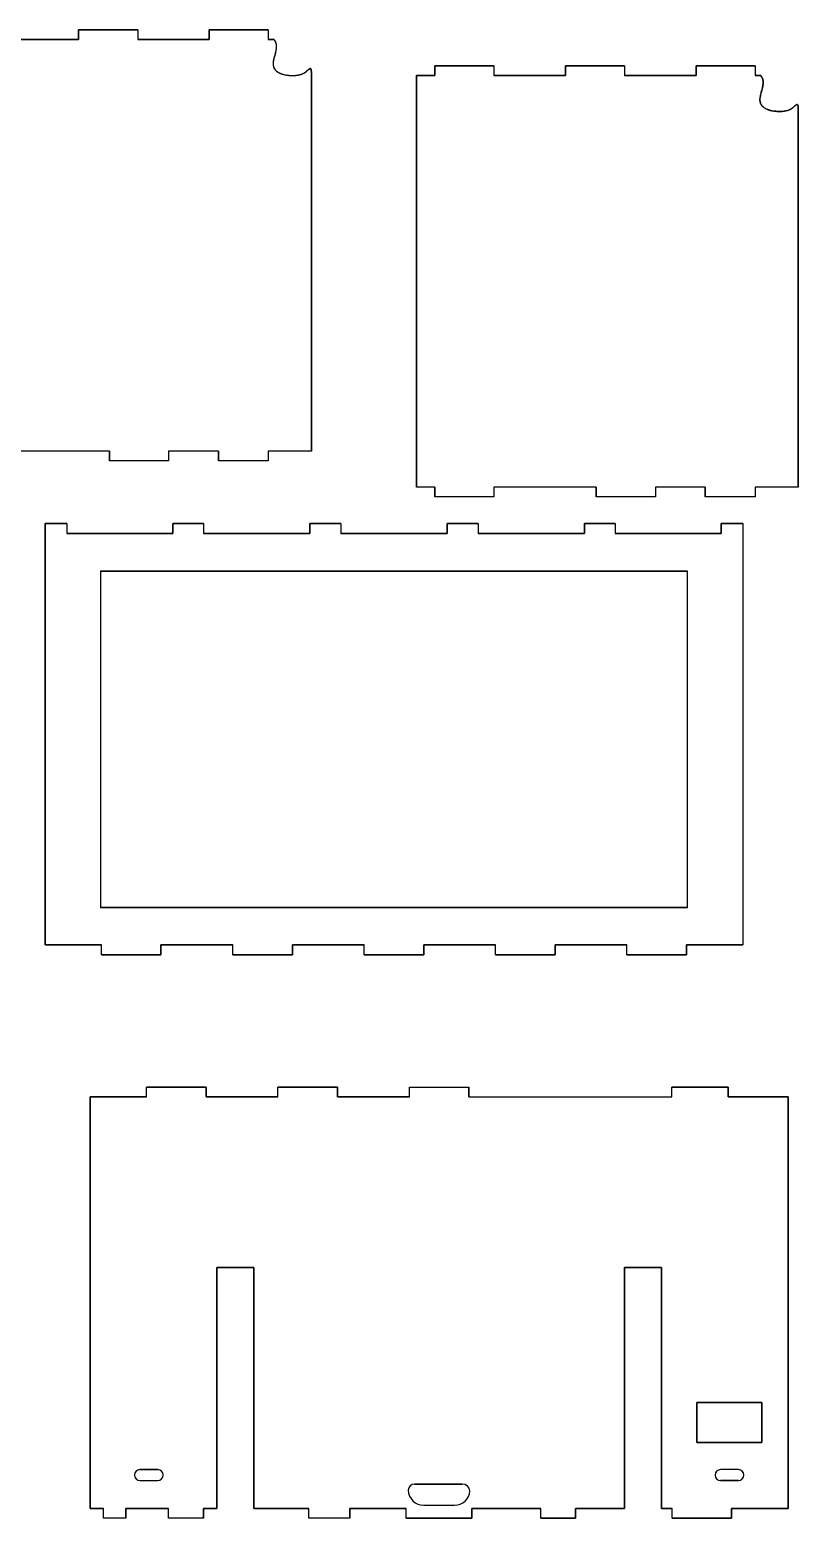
# Model space of a CAD drawing. Header units: millimetres. Extents: x 494 to 988, y 56 to 538.
# Drawn here: x 739.6 to 988.4, y 55.9 to 538.2 of the extents above; entities that cross this region are included whole.
import ezdxf

# ---------------------------------------------------------------- set-up
doc = ezdxf.new("R2010")
doc.units = ezdxf.units.MM
doc.layers.add('Main Panels Sketch', color=7, linetype='Continuous')

msp = doc.modelspace()

# ---------------------------------------------------------------- linework, layer by layer
at = {"layer": 'Main Panels Sketch'}
for p, q in [((755.4, 538.21, 170.65), (755.4, 535.01, 170.65)), ((755.4, 538.21, 170.65), (755.4, 535.01, 170.65)), ((774.54, 538.21, 170.65), (755.4, 538.21, 170.65)), ((755.4, 535.01, 170.65), (755.4, 538.21, 170.65)), ((755.4, 538.21, 170.65), (774.54, 538.21, 170.65)), ((774.54, 538.21, 170.65), (755.4, 538.21, 170.65)), ((774.54, 538.21, 170.65), (774.54, 535.01, 170.65)), ((774.54, 538.21, 170.65), (774.54, 535.01, 170.65)), ((774.54, 538.21, 170.65), (774.54, 535.01, 170.65)), ((797.69, 535.01, 170.65), (797.69, 538.21, 170.65)), ((797.69, 538.21, 170.65), (816.83, 538.21, 170.65)), ((816.83, 538.21, 170.65), (797.69, 538.21, 170.65)), ((816.83, 538.21, 170.65), (797.69, 538.21, 170.65)), ((797.69, 538.21, 170.65), (797.69, 535.01, 170.65)), ((797.69, 538.21, 170.65), (797.69, 535.01, 170.65)), ((816.83, 538.21, 170.65), (816.83, 535.01, 170.65)), ((816.83, 538.21, 170.65), (816.83, 535.01, 170.65)), ((816.83, 538.21, 170.65), (816.83, 535.01, 170.65)), ((755.4, 535.01, 170.65), (732.26, 535.01, 170.65)), ((732.26, 535.01, 170.65), (755.4, 535.01, 170.65)), ((755.4, 535.01, 170.65), (732.26, 535.01, 170.65)), ((797.69, 535.01, 170.65), (774.54, 535.01, 170.65)), ((774.54, 535.01, 170.65), (797.69, 535.01, 170.65)), ((797.69, 535.01, 170.65), (774.54, 535.01, 170.65)), ((818.7, 535.01, 170.65), (816.83, 535.01, 170.65)), ((818.7, 535.01, 170.65), (816.83, 535.01, 170.65)), ((816.83, 535.01, 170.65), (818.7, 535.01, 170.65)), ((870.77, 523.34, 170.65), (870.77, 526.54, 170.65)), ((889.91, 526.54, 170.65), (870.77, 526.54, 170.65)), ((870.77, 526.54, 170.65), (870.77, 523.34, 170.65)), ((870.77, 526.54, 170.65), (870.77, 523.34, 170.65)), ((870.77, 526.54, 170.65), (889.91, 526.54, 170.65)), ((889.91, 526.54, 170.65), (870.77, 526.54, 170.65)), ((889.91, 526.54, 170.65), (889.91, 523.34, 170.65)), ((889.91, 526.54, 170.65), (889.91, 523.34, 170.65)), ((889.91, 526.54, 170.65), (889.91, 523.34, 170.65)), ((913.05, 523.34, 170.65), (913.05, 526.54, 170.65)), ((913.05, 526.54, 170.65), (932.2, 526.54, 170.65)), ((913.05, 526.54, 170.65), (913.05, 523.34, 170.65)), ((913.05, 526.54, 170.65), (913.05, 523.34, 170.65)), ((932.2, 526.54, 170.65), (913.05, 526.54, 170.65)), ((932.2, 526.54, 170.65), (913.05, 526.54, 170.65)), ((932.2, 526.54, 170.65), (932.2, 523.34, 170.65)), ((932.2, 526.54, 170.65), (932.2, 523.34, 170.65)), ((932.2, 526.54, 170.65), (932.2, 523.34, 170.65)), ((974.48, 526.54, 170.65), (955.34, 526.54, 170.65)), ((955.34, 526.54, 170.65), (955.34, 523.34, 170.65)), ((955.34, 523.34, 170.65), (955.34, 526.54, 170.65)), ((955.34, 526.54, 170.65), (955.34, 523.34, 170.65)), ((974.48, 526.54, 170.65), (955.34, 526.54, 170.65)), ((955.34, 526.54, 170.65), (974.48, 526.54, 170.65)), ((974.48, 526.54, 170.65), (974.48, 523.34, 170.65)), ((974.48, 526.54, 170.65), (974.48, 523.34, 170.65)), ((974.48, 526.54, 170.65), (974.48, 523.34, 170.65)), ((830.77, 401.71, 170.65), (830.77, 523.95, 170.65)), ((830.77, 523.95, 170.65), (830.77, 401.71, 170.65)), ((830.77, 523.95, 170.65), (830.77, 401.71, 170.65)), ((864.83, 390.04, 170.65), (864.83, 523.34, 170.65)), ((864.83, 523.34, 170.65), (864.83, 390.04, 170.65)), ((864.83, 523.34, 170.65), (870.77, 523.34, 170.65)), ((870.77, 523.34, 170.65), (864.83, 523.34, 170.65)), ((870.77, 523.34, 170.65), (864.83, 523.34, 170.65)), ((864.83, 523.34, 170.65), (864.83, 390.04, 170.65)), ((913.05, 523.34, 170.65), (889.91, 523.34, 170.65)), ((913.05, 523.34, 170.65), (889.91, 523.34, 170.65)), ((889.91, 523.34, 170.65), (913.05, 523.34, 170.65)), ((955.34, 523.34, 170.65), (932.2, 523.34, 170.65)), ((955.34, 523.34, 170.65), (932.2, 523.34, 170.65)), ((932.2, 523.34, 170.65), (955.34, 523.34, 170.65)), ((974.48, 523.34, 170.65), (976.35, 523.34, 170.65)), ((976.35, 523.34, 170.65), (974.48, 523.34, 170.65)), ((976.35, 523.34, 170.65), (974.48, 523.34, 170.65)), ((988.43, 512.29, 170.65), (988.43, 390.04, 170.65)), ((988.43, 390.04, 170.65), (988.43, 512.29, 170.65)), ((988.43, 512.29, 170.65), (988.43, 390.04, 170.65)), ((765.4, 401.71, 170.65), (732.26, 401.71, 170.65)), ((765.4, 401.71, 170.65), (732.26, 401.71, 170.65)), ((765.4, 401.71, 170.65), (732.26, 401.71, 170.65)), ((765.4, 401.71, 170.65), (765.4, 398.51, 170.65)), ((765.4, 401.71, 170.65), (765.4, 398.51, 170.65)), ((765.4, 398.51, 170.65), (765.4, 401.71, 170.65)), ((800.69, 401.71, 170.65), (784.54, 401.71, 170.65)), ((784.54, 401.71, 170.65), (784.54, 398.51, 170.65)), ((800.69, 401.71, 170.65), (784.54, 401.71, 170.65)), ((784.54, 401.71, 170.65), (784.54, 398.51, 170.65)), ((784.54, 401.71, 170.65), (784.54, 398.51, 170.65)), ((800.69, 401.71, 170.65), (784.54, 401.71, 170.65)), ((800.69, 398.51, 170.65), (800.69, 401.71, 170.65)), ((800.69, 401.71, 170.65), (800.69, 398.51, 170.65)), ((800.69, 401.71, 170.65), (800.69, 398.51, 170.65)), ((816.83, 401.71, 170.65), (816.83, 398.51, 170.65)), ((816.83, 401.71, 170.65), (816.83, 398.51, 170.65)), ((830.77, 401.71, 170.65), (816.83, 401.71, 170.65)), ((830.77, 401.71, 170.65), (816.83, 401.71, 170.65)), ((830.77, 401.71, 170.65), (816.83, 401.71, 170.65)), ((816.83, 401.71, 170.65), (816.83, 398.51, 170.65)), ((784.54, 398.51, 170.65), (765.4, 398.51, 170.65)), ((784.54, 398.51, 170.65), (765.4, 398.51, 170.65)), ((784.54, 398.51, 170.65), (765.4, 398.51, 170.65)), ((816.83, 398.51, 170.65), (800.69, 398.51, 170.65)), ((816.83, 398.51, 170.65), (800.69, 398.51, 170.65)), ((816.83, 398.51, 170.65), (800.69, 398.51, 170.65)), ((870.77, 390.04, 170.65), (864.83, 390.04, 170.65)), ((870.77, 390.04, 170.65), (864.83, 390.04, 170.65)), ((870.77, 390.04, 170.65), (864.83, 390.04, 170.65)), ((870.77, 386.84, 170.65), (870.77, 390.04, 170.65)), ((870.77, 390.04, 170.65), (870.77, 386.84, 170.65)), ((870.77, 390.04, 170.65), (870.77, 386.84, 170.65)), ((889.91, 386.84, 170.65), (870.77, 386.84, 170.65)), ((889.91, 386.84, 170.65), (870.77, 386.84, 170.65)), ((889.91, 386.84, 170.65), (870.77, 386.84, 170.65)), ((889.91, 390.04, 170.65), (889.91, 386.84, 170.65)), ((923.05, 390.04, 170.65), (889.91, 390.04, 170.65)), ((889.91, 390.04, 170.65), (889.91, 386.84, 170.65)), ((923.05, 390.04, 170.65), (889.91, 390.04, 170.65)), ((923.05, 390.04, 170.65), (889.91, 390.04, 170.65)), ((889.91, 390.04, 170.65), (889.91, 386.84, 170.65)), ((923.05, 390.04, 170.65), (923.05, 386.84, 170.65)), ((923.05, 386.84, 170.65), (923.05, 390.04, 170.65)), ((923.05, 390.04, 170.65), (923.05, 386.84, 170.65)), ((942.2, 386.84, 170.65), (923.05, 386.84, 170.65)), ((942.2, 386.84, 170.65), (923.05, 386.84, 170.65)), ((942.2, 386.84, 170.65), (923.05, 386.84, 170.65)), ((958.34, 390.04, 170.65), (942.2, 390.04, 170.65)), ((942.2, 390.04, 170.65), (942.2, 386.84, 170.65)), ((958.34, 390.04, 170.65), (942.2, 390.04, 170.65)), ((942.2, 390.04, 170.65), (942.2, 386.84, 170.65)), ((942.2, 390.04, 170.65), (942.2, 386.84, 170.65)), ((958.34, 390.04, 170.65), (942.2, 390.04, 170.65)), ((958.34, 390.04, 170.65), (958.34, 386.84, 170.65)), ((958.34, 390.04, 170.65), (958.34, 386.84, 170.65)), ((958.34, 386.84, 170.65), (958.34, 390.04, 170.65)), ((974.48, 386.84, 170.65), (958.34, 386.84, 170.65)), ((974.48, 386.84, 170.65), (958.34, 386.84, 170.65)), ((974.48, 386.84, 170.65), (958.34, 386.84, 170.65)), ((974.48, 390.04, 170.65), (974.48, 386.84, 170.65)), ((974.48, 390.04, 170.65), (974.48, 386.84, 170.65)), ((988.43, 390.04, 170.65), (974.48, 390.04, 170.65)), ((988.43, 390.04, 170.65), (974.48, 390.04, 170.65)), ((988.43, 390.04, 170.65), (974.48, 390.04, 170.65)), ((974.48, 390.04, 170.65), (974.48, 386.84, 170.65)), ((744.53, 378.17, 170.65), (751.53, 378.17, 170.65)), ((744.53, 241.67, 170.65), (744.53, 378.17, 170.65)), ((744.53, 378.17, 170.65), (744.53, 241.67, 170.65)), ((751.53, 378.17, 170.65), (744.53, 378.17, 170.65)), ((744.53, 378.17, 170.65), (744.53, 241.67, 170.65)), ((751.53, 378.17, 170.65), (744.53, 378.17, 170.65)), ((751.53, 378.17, 170.65), (751.53, 374.97, 170.65)), ((751.53, 378.17, 170.65), (751.53, 374.97, 170.65)), ((751.53, 378.17, 170.65), (751.53, 374.97, 170.65)), ((785.86, 374.97, 170.65), (785.86, 378.17, 170.65)), ((785.86, 378.17, 170.65), (795.86, 378.17, 170.65)), ((785.86, 378.17, 170.65), (785.86, 374.97, 170.65)), ((785.86, 378.17, 170.65), (795.86, 378.17, 170.65)), ((785.86, 378.17, 170.65), (785.86, 374.97, 170.65)), ((795.86, 378.17, 170.65), (785.86, 378.17, 170.65)), ((795.86, 378.17, 170.65), (795.86, 374.97, 170.65)), ((795.86, 378.17, 170.65), (795.86, 374.97, 170.65)), ((795.86, 378.17, 170.65), (795.86, 374.97, 170.65)), ((830.31, 378.17, 170.65), (840.31, 378.17, 170.65)), ((830.31, 378.17, 170.65), (830.31, 374.97, 170.65)), ((830.31, 378.17, 170.65), (840.31, 378.17, 170.65)), ((830.31, 378.17, 170.65), (830.31, 374.97, 170.65)), ((840.31, 378.17, 170.65), (830.31, 378.17, 170.65)), ((830.31, 374.97, 170.65), (830.31, 378.17, 170.65)), ((840.31, 378.17, 170.65), (840.31, 374.97, 170.65)), ((840.31, 378.17, 170.65), (840.31, 374.97, 170.65)), ((840.31, 378.17, 170.65), (840.31, 374.97, 170.65)), ((874.75, 374.97, 170.65), (874.75, 378.17, 170.65)), ((874.75, 378.17, 170.65), (884.75, 378.17, 170.65)), ((874.75, 378.17, 170.65), (874.75, 374.97, 170.65)), ((874.75, 378.17, 170.65), (874.75, 374.97, 170.65)), ((884.75, 378.17, 170.65), (874.75, 378.17, 170.65)), ((874.75, 378.17, 170.65), (884.75, 378.17, 170.65)), ((884.75, 378.17, 170.65), (884.75, 374.97, 170.65)), ((884.75, 378.17, 170.65), (884.75, 374.97, 170.65)), ((884.75, 378.17, 170.65), (884.75, 374.97, 170.65)), ((919.19, 374.97, 170.65), (919.19, 378.17, 170.65)), ((919.19, 378.17, 170.65), (929.19, 378.17, 170.65)), ((919.19, 378.17, 170.65), (919.19, 374.97, 170.65)), ((919.19, 378.17, 170.65), (919.19, 374.97, 170.65)), ((919.19, 378.17, 170.65), (929.19, 378.17, 170.65)), ((929.19, 378.17, 170.65), (919.19, 378.17, 170.65)), ((929.19, 378.17, 170.65), (929.19, 374.97, 170.65)), ((929.19, 378.17, 170.65), (929.19, 374.97, 170.65)), ((929.19, 378.17, 170.65), (929.19, 374.97, 170.65)), ((963.53, 374.97, 170.65), (963.53, 378.17, 170.65)), ((963.53, 378.17, 170.65), (970.53, 378.17, 170.65)), ((970.53, 378.17, 170.65), (963.53, 378.17, 170.65)), ((963.53, 378.17, 170.65), (963.53, 374.97, 170.65)), ((963.53, 378.17, 170.65), (970.53, 378.17, 170.65)), ((963.53, 378.17, 170.65), (963.53, 374.97, 170.65)), ((970.53, 378.17, 170.65), (970.53, 241.67, 170.65)), ((970.53, 378.17, 170.65), (970.53, 241.67, 170.65)), ((970.53, 378.17, 170.65), (970.53, 241.67, 170.65)), ((751.53, 374.97, 170.65), (785.86, 374.97, 170.65)), ((785.86, 374.97, 170.65), (751.53, 374.97, 170.65)), ((751.53, 374.97, 170.65), (785.86, 374.97, 170.65)), ((795.86, 374.97, 170.65), (830.31, 374.97, 170.65)), ((830.31, 374.97, 170.65), (795.86, 374.97, 170.65)), ((795.86, 374.97, 170.65), (830.31, 374.97, 170.65)), ((874.75, 374.97, 170.65), (840.31, 374.97, 170.65)), ((840.31, 374.97, 170.65), (874.75, 374.97, 170.65)), ((840.31, 374.97, 170.65), (874.75, 374.97, 170.65)), ((884.75, 374.97, 170.65), (919.19, 374.97, 170.65)), ((919.19, 374.97, 170.65), (884.75, 374.97, 170.65)), ((884.75, 374.97, 170.65), (919.19, 374.97, 170.65)), ((929.19, 374.97, 170.65), (963.53, 374.97, 170.65)), ((963.53, 374.97, 170.65), (929.19, 374.97, 170.65)), ((929.19, 374.97, 170.65), (963.53, 374.97, 170.65)), ((762.53, 362.8, 170.65), (762.53, 253.84, 170.65)), ((952.53, 362.8, 170.65), (762.53, 362.8, 170.65)), ((762.53, 362.8, 170.65), (762.53, 253.84, 170.65)), ((762.53, 362.8, 170.65), (762.53, 253.84, 170.65)), ((762.53, 362.8, 170.65), (952.53, 362.8, 170.65)), ((952.53, 362.8, 170.65), (762.53, 362.8, 170.65)), ((952.53, 253.84, 170.65), (952.53, 362.8, 170.65)), ((952.53, 253.84, 170.65), (952.53, 362.8, 170.65)), ((952.53, 253.84, 170.65), (952.53, 362.8, 170.65)), ((762.53, 253.84, 170.65), (952.53, 253.84, 170.65)), ((952.53, 253.84, 170.65), (762.53, 253.84, 170.65)), ((762.53, 253.84, 170.65), (952.53, 253.84, 170.65)), ((762.8, 241.67, 170.65), (744.53, 241.67, 170.65)), ((744.53, 241.67, 170.65), (762.8, 241.67, 170.65)), ((762.8, 241.67, 170.65), (744.53, 241.67, 170.65)), ((762.8, 238.47, 170.65), (762.8, 241.67, 170.65)), ((762.8, 238.47, 170.65), (762.8, 241.67, 170.65)), ((762.8, 238.47, 170.65), (762.8, 241.67, 170.65)), ((805.35, 241.67, 170.65), (782.07, 241.67, 170.65)), ((782.07, 238.47, 170.65), (782.07, 241.67, 170.65)), ((782.07, 238.47, 170.65), (782.07, 241.67, 170.65)), ((782.07, 241.67, 170.65), (805.35, 241.67, 170.65)), ((805.35, 241.67, 170.65), (782.07, 241.67, 170.65)), ((782.07, 241.67, 170.65), (782.07, 238.47, 170.65)), ((805.35, 238.47, 170.65), (805.35, 241.67, 170.65)), ((805.35, 238.47, 170.65), (805.35, 241.67, 170.65)), ((805.35, 238.47, 170.65), (805.35, 241.67, 170.65)), ((847.89, 241.67, 170.65), (824.62, 241.67, 170.65)), ((824.62, 241.67, 170.65), (824.62, 238.47, 170.65)), ((847.89, 241.67, 170.65), (824.62, 241.67, 170.65)), ((824.62, 238.47, 170.65), (824.62, 241.67, 170.65)), ((824.62, 238.47, 170.65), (824.62, 241.67, 170.65)), ((824.62, 241.67, 170.65), (847.89, 241.67, 170.65)), ((847.89, 238.47, 170.65), (847.89, 241.67, 170.65)), ((847.89, 238.47, 170.65), (847.89, 241.67, 170.65)), ((847.89, 238.47, 170.65), (847.89, 241.67, 170.65)), ((890.44, 241.67, 170.65), (867.16, 241.67, 170.65)), ((867.16, 241.67, 170.65), (867.16, 238.47, 170.65)), ((867.16, 238.47, 170.65), (867.16, 241.67, 170.65)), ((867.16, 241.67, 170.65), (890.44, 241.67, 170.65)), ((890.44, 241.67, 170.65), (867.16, 241.67, 170.65)), ((867.16, 238.47, 170.65), (867.16, 241.67, 170.65)), ((890.44, 238.47, 170.65), (890.44, 241.67, 170.65)), ((890.44, 238.47, 170.65), (890.44, 241.67, 170.65)), ((890.44, 238.47, 170.65), (890.44, 241.67, 170.65)), ((932.98, 241.67, 170.65), (909.71, 241.67, 170.65)), ((909.71, 241.67, 170.65), (909.71, 238.47, 170.65)), ((932.98, 241.67, 170.65), (909.71, 241.67, 170.65)), ((909.71, 238.47, 170.65), (909.71, 241.67, 170.65)), ((909.71, 238.47, 170.65), (909.71, 241.67, 170.65)), ((909.71, 241.67, 170.65), (932.98, 241.67, 170.65)), ((932.98, 238.47, 170.65), (932.98, 241.67, 170.65)), ((932.98, 238.47, 170.65), (932.98, 241.67, 170.65)), ((932.98, 238.47, 170.65), (932.98, 241.67, 170.65)), ((952.25, 241.67, 170.65), (970.53, 241.67, 170.65)), ((952.25, 241.67, 170.65), (952.25, 238.47, 170.65)), ((952.25, 238.47, 170.65), (952.25, 241.67, 170.65)), ((952.25, 238.47, 170.65), (952.25, 241.67, 170.65)), ((970.53, 241.67, 170.65), (952.25, 241.67, 170.65)), ((970.53, 241.67, 170.65), (952.25, 241.67, 170.65)), ((762.8, 238.47, 170.65), (782.07, 238.47, 170.65)), ((782.07, 238.47, 170.65), (762.8, 238.47, 170.65)), ((762.8, 238.47, 170.65), (782.07, 238.47, 170.65)), ((805.35, 238.47, 170.65), (824.62, 238.47, 170.65)), ((805.35, 238.47, 170.65), (824.62, 238.47, 170.65)), ((824.62, 238.47, 170.65), (805.35, 238.47, 170.65)), ((867.16, 238.47, 170.65), (847.89, 238.47, 170.65)), ((847.89, 238.47, 170.65), (867.16, 238.47, 170.65)), ((847.89, 238.47, 170.65), (867.16, 238.47, 170.65)), ((909.71, 238.47, 170.65), (890.44, 238.47, 170.65)), ((890.44, 238.47, 170.65), (909.71, 238.47, 170.65)), ((890.44, 238.47, 170.65), (909.71, 238.47, 170.65)), ((952.25, 238.47, 170.65), (932.98, 238.47, 170.65)), ((932.98, 238.47, 170.65), (952.25, 238.47, 170.65)), ((932.98, 238.47, 170.65), (952.25, 238.47, 170.65)), ((796.69, 195.59, 170.65), (777.42, 195.59, 170.65)), ((796.69, 195.59, 170.65), (777.42, 195.59, 170.65)), ((777.42, 192.39, 170.65), (777.42, 195.59, 170.65)), ((777.42, 192.39, 170.65), (777.42, 195.59, 170.65)), ((777.42, 192.39, 170.65), (777.42, 195.59, 170.65)), ((777.42, 195.59, 170.65), (796.69, 195.59, 170.65)), ((796.69, 195.59, 170.65), (796.69, 192.39, 170.65)), ((796.69, 192.39, 170.65), (796.69, 195.59, 170.65)), ((796.69, 192.39, 170.65), (796.69, 195.59, 170.65)), ((819.96, 192.39, 170.65), (819.96, 195.59, 170.65)), ((819.96, 192.39, 170.65), (819.96, 195.59, 170.65)), ((819.96, 192.39, 170.65), (819.96, 195.59, 170.65)), ((819.96, 195.59, 170.65), (839.24, 195.59, 170.65)), ((839.24, 195.59, 170.65), (819.96, 195.59, 170.65)), ((839.24, 195.59, 170.65), (819.96, 195.59, 170.65)), ((839.24, 192.39, 170.65), (839.24, 195.59, 170.65)), ((839.24, 192.39, 170.65), (839.24, 195.59, 170.65)), ((839.24, 195.59, 170.65), (839.24, 192.39, 170.65)), ((862.51, 192.39, 170.65), (862.51, 195.59, 170.65)), ((862.51, 195.59, 170.65), (881.78, 195.59, 170.65)), ((862.51, 192.39, 170.65), (862.51, 195.59, 170.65)), ((862.51, 192.39, 170.65), (862.51, 195.59, 170.65)), ((862.51, 195.59, 170.65), (881.78, 195.59, 170.65)), ((862.51, 195.59, 170.65), (881.78, 195.59, 170.65)), ((881.78, 195.59, 170.65), (881.78, 192.39, 170.65)), ((881.78, 192.39, 170.65), (881.78, 195.59, 170.65)), ((881.78, 192.39, 170.65), (881.78, 195.59, 170.65)), ((947.55, 192.39, 170.65), (947.55, 195.59, 170.65)), ((947.55, 195.59, 170.65), (965.75, 195.59, 170.65)), ((965.75, 195.59, 170.65), (947.55, 195.59, 170.65)), ((947.55, 192.39, 170.65), (947.55, 195.59, 170.65)), ((947.55, 192.39, 170.65), (947.55, 195.59, 170.65)), ((965.75, 195.59, 170.65), (947.55, 195.59, 170.65)), ((965.75, 195.59, 170.65), (965.75, 192.39, 170.65)), ((965.75, 192.39, 170.65), (965.75, 195.59, 170.65)), ((965.75, 192.39, 170.65), (965.75, 195.59, 170.65)), ((759.15, 59.09, 170.65), (759.15, 192.39, 170.65)), ((759.15, 59.09, 170.65), (759.15, 192.39, 170.65)), ((759.15, 192.39, 170.65), (777.42, 192.39, 170.65)), ((759.15, 192.39, 170.65), (759.15, 59.09, 170.65)), ((777.42, 192.39, 170.65), (759.15, 192.39, 170.65)), ((759.15, 192.39, 170.65), (777.42, 192.39, 170.65)), ((796.69, 192.39, 170.65), (819.96, 192.39, 170.65)), ((819.96, 192.39, 170.65), (796.69, 192.39, 170.65)), ((796.69, 192.39, 170.65), (819.96, 192.39, 170.65)), ((839.24, 192.39, 170.65), (862.51, 192.39, 170.65)), ((862.51, 192.39, 170.65), (839.24, 192.39, 170.65)), ((839.24, 192.39, 170.65), (862.51, 192.39, 170.65)), ((881.78, 192.39, 170.65), (947.55, 192.39, 170.65)), ((881.78, 192.39, 170.65), (947.55, 192.39, 170.65)), ((881.78, 192.39, 170.65), (947.55, 192.39, 170.65)), ((965.75, 192.39, 170.65), (985.15, 192.39, 170.65)), ((985.15, 192.39, 170.65), (965.75, 192.39, 170.65)), ((965.75, 192.39, 170.65), (985.15, 192.39, 170.65)), ((985.15, 192.39, 170.65), (985.15, 59.09, 170.65)), ((985.15, 59.09, 170.65), (985.15, 192.39, 170.65)), ((985.15, 192.39, 170.65), (985.15, 59.09, 170.65)), ((800.15, 137.16, 170.65), (812.15, 137.16, 170.65)), ((800.15, 59.09, 170.65), (800.15, 137.16, 170.65)), ((800.15, 137.16, 170.65), (800.15, 59.09, 170.65)), ((812.15, 137.16, 170.65), (800.15, 137.16, 170.65)), ((812.15, 137.16, 170.65), (800.15, 137.16, 170.65)), ((800.15, 137.16, 170.65), (800.15, 59.09, 170.65)), ((812.15, 59.09, 170.65), (812.15, 137.16, 170.65)), ((812.15, 59.09, 170.65), (812.15, 137.16, 170.65)), ((812.15, 137.16, 170.65), (812.15, 59.09, 170.65)), ((932.15, 137.16, 170.65), (944.15, 137.16, 170.65)), ((944.15, 137.16, 170.65), (932.15, 137.16, 170.65)), ((932.15, 137.16, 170.65), (932.15, 59.09, 170.65)), ((932.15, 137.16, 170.65), (932.15, 59.09, 170.65)), ((932.15, 59.09, 170.65), (932.15, 137.16, 170.65)), ((944.15, 137.16, 170.65), (932.15, 137.16, 170.65)), ((944.15, 59.09, 170.65), (944.15, 137.16, 170.65)), ((944.15, 59.09, 170.65), (944.15, 137.16, 170.65)), ((944.15, 137.16, 170.65), (944.15, 59.09, 170.65)), ((976.65, 93.39, 170.65), (955.65, 93.39, 170.65)), ((955.65, 80.39, 170.65), (955.65, 93.39, 170.65)), ((976.65, 93.39, 170.65), (955.65, 93.39, 170.65)), ((955.65, 93.39, 170.65), (976.65, 93.39, 170.65)), ((955.65, 93.39, 170.65), (955.65, 80.39, 170.65)), ((955.65, 93.39, 170.65), (955.65, 80.39, 170.65)), ((976.65, 93.39, 170.65), (976.65, 80.39, 170.65)), ((976.65, 80.39, 170.65), (976.65, 93.39, 170.65)), ((976.65, 80.39, 170.65), (976.65, 93.39, 170.65)), ((955.65, 80.39, 170.65), (976.65, 80.39, 170.65)), ((955.65, 80.39, 170.65), (976.65, 80.39, 170.65)), ((976.65, 80.39, 170.65), (955.65, 80.39, 170.65)), ((775.25, 71.64, 170.65), (781.05, 71.64, 170.65)), ((781.05, 71.64, 170.65), (775.25, 71.64, 170.65)), ((775.25, 71.64, 170.65), (781.05, 71.64, 170.65)), ((775.25, 68.14, 170.65), (781.05, 68.14, 170.65)), ((775.25, 68.14, 170.65), (781.05, 68.14, 170.65)), ((775.25, 68.14, 170.65), (781.05, 68.14, 170.65)), ((969.05, 71.64, 170.65), (963.25, 71.64, 170.65)), ((969.05, 71.64, 170.65), (963.25, 71.64, 170.65)), ((969.05, 71.64, 170.65), (963.25, 71.64, 170.65)), ((969.05, 68.14, 170.65), (963.25, 68.14, 170.65)), ((969.05, 68.14, 170.65), (963.25, 68.14, 170.65)), ((963.25, 68.14, 170.65), (969.05, 68.14, 170.65)), ((879.65, 66.94, 170.65), (864.15, 66.94, 170.65)), ((864.15, 66.94, 170.65), (879.65, 66.94, 170.65)), ((879.65, 66.94, 170.65), (864.15, 66.94, 170.65)), ((763.42, 59.09, 170.65), (759.15, 59.09, 170.65)), ((759.15, 59.09, 170.65), (763.42, 59.09, 170.65)), ((763.42, 59.09, 170.65), (759.15, 59.09, 170.65)), ((763.42, 55.89, 170.65), (763.42, 59.09, 170.65)), ((763.42, 55.89, 170.65), (763.42, 59.09, 170.65)), ((763.42, 55.89, 170.65), (763.42, 59.09, 170.65)), ((770.69, 55.89, 170.65), (770.69, 59.09, 170.65)), ((784.52, 59.09, 170.65), (770.69, 59.09, 170.65)), ((770.69, 59.09, 170.65), (770.69, 55.89, 170.65)), ((770.69, 59.09, 170.65), (784.52, 59.09, 170.65)), ((784.52, 59.09, 170.65), (770.69, 59.09, 170.65)), ((770.69, 55.89, 170.65), (770.69, 59.09, 170.65)), ((784.52, 55.89, 170.65), (784.52, 59.09, 170.65)), ((784.52, 55.89, 170.65), (784.52, 59.09, 170.65)), ((784.52, 55.89, 170.65), (784.52, 59.09, 170.65)), ((795.79, 55.89, 170.65), (795.79, 59.09, 170.65)), ((800.15, 59.09, 170.65), (795.79, 59.09, 170.65)), ((795.79, 59.09, 170.65), (800.15, 59.09, 170.65)), ((795.79, 55.89, 170.65), (795.79, 59.09, 170.65)), ((795.79, 59.09, 170.65), (795.79, 55.89, 170.65)), ((800.15, 59.09, 170.65), (795.79, 59.09, 170.65)), ((829.96, 59.09, 170.65), (812.15, 59.09, 170.65)), ((829.96, 59.09, 170.65), (812.15, 59.09, 170.65)), ((812.15, 59.09, 170.65), (829.96, 59.09, 170.65)), ((829.96, 55.89, 170.65), (829.96, 59.09, 170.65)), ((829.96, 55.89, 170.65), (829.96, 59.09, 170.65)), ((829.96, 55.89, 170.65), (829.96, 59.09, 170.65)), ((861.51, 59.09, 170.65), (843.24, 59.09, 170.65)), ((843.24, 55.89, 170.65), (843.24, 59.09, 170.65)), ((843.24, 59.09, 170.65), (861.51, 59.09, 170.65)), ((861.51, 59.09, 170.65), (843.24, 59.09, 170.65)), ((843.24, 59.09, 170.65), (843.24, 55.89, 170.65)), ((843.24, 55.89, 170.65), (843.24, 59.09, 170.65)), ((861.51, 55.89, 170.65), (861.51, 59.09, 170.65)), ((861.51, 55.89, 170.65), (861.51, 59.09, 170.65)), ((861.51, 55.89, 170.65), (861.51, 59.09, 170.65)), ((867.15, 60.09, 170.65), (877.15, 60.09, 170.65)), ((867.15, 60.09, 170.65), (877.15, 60.09, 170.65)), ((867.15, 60.09, 170.65), (877.15, 60.09, 170.65)), ((905.05, 59.09, 170.65), (882.78, 59.09, 170.65)), ((905.05, 59.09, 170.65), (882.78, 59.09, 170.65)), ((882.78, 59.09, 170.65), (882.78, 55.89, 170.65)), ((882.78, 59.09, 170.65), (905.05, 59.09, 170.65)), ((882.78, 55.89, 170.65), (882.78, 59.09, 170.65)), ((882.78, 55.89, 170.65), (882.78, 59.09, 170.65)), ((905.05, 55.89, 170.65), (905.05, 59.09, 170.65)), ((905.05, 55.89, 170.65), (905.05, 59.09, 170.65)), ((905.05, 55.89, 170.65), (905.05, 59.09, 170.65)), ((916.33, 55.89, 170.65), (916.33, 59.09, 170.65)), ((932.15, 59.09, 170.65), (916.33, 59.09, 170.65)), ((916.33, 59.09, 170.65), (916.33, 55.89, 170.65)), ((916.33, 55.89, 170.65), (916.33, 59.09, 170.65)), ((916.33, 59.09, 170.65), (932.15, 59.09, 170.65)), ((932.15, 59.09, 170.65), (916.33, 59.09, 170.65)), ((947.6, 59.09, 170.65), (944.15, 59.09, 170.65)), ((947.6, 59.09, 170.65), (944.15, 59.09, 170.65)), ((944.15, 59.09, 170.65), (947.6, 59.09, 170.65)), ((947.6, 55.89, 170.65), (947.6, 59.09, 170.65)), ((947.6, 55.89, 170.65), (947.6, 59.09, 170.65)), ((947.6, 55.89, 170.65), (947.6, 59.09, 170.65)), ((966.87, 59.09, 170.65), (966.87, 55.89, 170.65)), ((966.87, 59.09, 170.65), (985.15, 59.09, 170.65)), ((966.87, 55.89, 170.65), (966.87, 59.09, 170.65)), ((985.15, 59.09, 170.65), (966.87, 59.09, 170.65)), ((985.15, 59.09, 170.65), (966.87, 59.09, 170.65)), ((966.87, 55.89, 170.65), (966.87, 59.09, 170.65)), ((770.69, 55.89, 170.65), (763.42, 55.89, 170.65)), ((770.69, 55.89, 170.65), (763.42, 55.89, 170.65)), ((770.69, 55.89, 170.65), (763.42, 55.89, 170.65)), ((795.79, 55.89, 170.65), (784.52, 55.89, 170.65)), ((795.79, 55.89, 170.65), (784.52, 55.89, 170.65)), ((795.79, 55.89, 170.65), (784.52, 55.89, 170.65)), ((843.24, 55.89, 170.65), (829.96, 55.89, 170.65)), ((843.24, 55.89, 170.65), (829.96, 55.89, 170.65)), ((843.24, 55.89, 170.65), (829.96, 55.89, 170.65)), ((861.51, 55.89, 170.65), (882.78, 55.89, 170.65)), ((882.78, 55.89, 170.65), (861.51, 55.89, 170.65)), ((861.51, 55.89, 170.65), (882.78, 55.89, 170.65)), ((905.05, 55.89, 170.65), (916.33, 55.89, 170.65)), ((916.33, 55.89, 170.65), (905.05, 55.89, 170.65)), ((905.05, 55.89, 170.65), (916.33, 55.89, 170.65)), ((966.87, 55.89, 170.65), (947.6, 55.89, 170.65)), ((947.6, 55.89, 170.65), (966.87, 55.89, 170.65)), ((947.6, 55.89, 170.65), (966.87, 55.89, 170.65))]:
    msp.add_line(p, q, dxfattribs=at)
for centre, radius, start, end in [((775.25, 69.89, 170.65), 1.75, 90, 270), ((775.25, 69.89, 170.65), 1.75, 90, 270), ((775.25, 69.89, 170.65), 1.75, 90, 270), ((781.05, 69.89, 170.65), 1.75, 270, 90), ((781.05, 69.89, 170.65), 1.75, 270, 90), ((781.05, 69.89, 170.65), 1.75, 270, 90), ((963.25, 69.89, 170.65), 1.75, 90, 270), ((963.25, 69.89, 170.65), 1.75, 90, 270), ((963.25, 69.89, 170.65), 1.75, 90, 270), ((969.05, 69.89, 170.65), 1.75, 270, 90), ((969.05, 69.89, 170.65), 1.75, 270, 90), ((969.05, 69.89, 170.65), 1.75, 270, 90), ((864.15, 64.94, 170.65), 2, 90, 178.325), ((864.15, 64.94, 170.65), 2, 90, 178.325), ((864.15, 64.94, 170.65), 2, 90, 178.325), ((867.15, 65.09, 170.65), 5, 181.0593, 270), ((867.15, 65.09, 170.65), 5, 181.0593, 270), ((867.15, 65.09, 170.65), 5, 181.0593, 270), ((877.15, 65.09, 170.65), 5, 270, 355.6252), ((877.15, 65.09, 170.65), 5, 270, 355.6252), ((877.15, 65.09, 170.65), 5, 270, 355.6252), ((879.65, 64.44, 170.65), 2.5, 6.1884, 90), ((879.65, 64.44, 170.65), 2.5, 6.1884, 90), ((879.65, 64.44, 170.65), 2.5, 6.1884, 90)]:
    msp.add_arc(centre, radius, start, end, dxfattribs=at)
for points, degree, knots in [([(818.7, 535.01, 170.65), (818.96, 534.66, 170.65), (819.36, 533.86, 170.65), (819.46, 532.53, 170.65), (819.25, 531.23, 170.65), (818.91, 529.96, 170.65), (818.56, 528.7, 170.65), (818.32, 527.41, 170.65), (818.45, 526.07, 170.65), (819.19, 524.94, 170.65), (820.31, 524.22, 170.65), (821.96, 523.61, 170.65), (824.14, 523.31, 170.65), (826.77, 523.45, 170.65), (828.45, 524.1, 170.65), (829.1, 524.69, 170.65)], 3, [0, 0, 0, 0, 0.00130272, 0.00260544, 0.00390816, 0.00521088, 0.00651359, 0.00781631, 0.00911903, 0.01042175, 0.01172447, 0.01302719, 0.01563263, 0.01823806, 0.0208435, 0.0208435, 0.0208435, 0.0208435]), ([(818.7, 535.01, 170.65), (820.3, 532.91, 170.65), (817.34, 527.3, 170.65), (817.73, 523.78, 170.65), (825.18, 522.81, 170.65), (828.32, 523.98, 170.65), (829.1, 524.69, 170.65)], 4, [0.0701558, 0.0701558, 0.0701558, 0.0701558, 0.0701558, 0.3333333, 0.6666667, 0.8266402, 0.8266402, 0.8266402, 0.8266402, 0.8266402]), ([(818.7, 535.01, 170.65), (818.71, 534.98, 170.65), (818.75, 534.94, 170.65), (818.81, 534.85, 170.65), (818.89, 534.74, 170.65), (818.97, 534.59, 170.65), (819.07, 534.4, 170.65), (819.18, 534.15, 170.65), (819.28, 533.84, 170.65), (819.34, 533.57, 170.65), (819.38, 533.36, 170.65), (819.4, 533.14, 170.65), (819.42, 532.87, 170.65), (819.41, 532.43, 170.65), (819.36, 531.88, 170.65), (819.26, 531.34, 170.65), (819.16, 530.92, 170.65), (819.06, 530.49, 170.65), (818.94, 530.07, 170.65), (818.82, 529.65, 170.65), (818.74, 529.33, 170.65), (818.67, 529.07, 170.65), (818.62, 528.86, 170.65), (818.58, 528.7, 170.65), (818.53, 528.48, 170.65), (818.49, 528.27, 170.65), (818.44, 528, 170.65), (818.41, 527.78, 170.65), (818.39, 527.56, 170.65), (818.37, 527.24, 170.65), (818.38, 526.85, 170.65), (818.46, 526.42, 170.65), (818.53, 526.16, 170.65), (818.61, 525.95, 170.65), (818.68, 525.8, 170.65), (818.76, 525.66, 170.65), (818.84, 525.52, 170.65), (818.93, 525.38, 170.65), (819.07, 525.21, 170.65), (819.25, 525.01, 170.65), (819.46, 524.82, 170.65), (819.63, 524.69, 170.65), (819.81, 524.56, 170.65), (820.04, 524.42, 170.65), (820.33, 524.26, 170.65), (820.62, 524.12, 170.65), (820.93, 524, 170.65), (821.29, 523.87, 170.65), (821.6, 523.78, 170.65), (822.03, 523.67, 170.65), (822.4, 523.59, 170.65), (822.83, 523.52, 170.65), (823.16, 523.47, 170.65), (823.59, 523.43, 170.65), (824.03, 523.4, 170.65), (824.47, 523.38, 170.65), (824.8, 523.38, 170.65), (825.12, 523.39, 170.65), (825.78, 523.43, 170.65), (826.54, 523.53, 170.65), (827.39, 523.74, 170.65), (828.01, 523.97, 170.65), (828.59, 524.28, 170.65), (828.94, 524.55, 170.65), (829.1, 524.69, 170.65)], 3, [0, 0, 0, 0, 0.003906, 0.007812, 0.015625, 0.023438, 0.03125, 0.046875, 0.0625, 0.078125, 0.085938, 0.09375, 0.109375, 0.125, 0.15625, 0.1875, 0.203125, 0.21875, 0.25, 0.265625, 0.28125, 0.296875, 0.304688, 0.3125, 0.320312, 0.335938, 0.34375, 0.359375, 0.367188, 0.375, 0.40625, 0.421875, 0.4375, 0.445312, 0.453125, 0.460938, 0.46875, 0.476562, 0.484375, 0.5, 0.515625, 0.523438, 0.53125, 0.546875, 0.5625, 0.578125, 0.59375, 0.609375, 0.632812, 0.640625, 0.671875, 0.6875, 0.703125, 0.71875, 0.75, 0.765625, 0.78125, 0.796875, 0.8125, 0.875, 0.90625, 0.9375, 0.96875, 1, 1, 1, 1]), ([(830.77, 523.95, 170.65), (830.77, 524.1, 170.65), (830.77, 524.38, 170.65), (830.76, 524.82, 170.65), (830.72, 525.18, 170.65), (830.66, 525.46, 170.65), (830.53, 525.66, 170.65), (830.29, 525.62, 170.65), (830.04, 525.48, 170.65), (829.75, 525.26, 170.65), (829.42, 524.98, 170.65), (829.21, 524.79, 170.65), (829.1, 524.69, 170.65)], 3, [0, 0, 0, 0, 0.125, 0.25, 0.375, 0.4375, 0.5, 0.5625, 0.625, 0.75, 0.875, 1, 1, 1, 1]), ([(829.1, 524.69, 170.65), (829.21, 524.79, 170.65), (829.42, 524.98, 170.65), (829.75, 525.26, 170.65), (830.04, 525.48, 170.65), (830.29, 525.62, 170.65), (830.53, 525.66, 170.65), (830.66, 525.46, 170.65), (830.72, 525.18, 170.65), (830.76, 524.82, 170.65), (830.77, 524.38, 170.65), (830.77, 524.1, 170.65), (830.77, 523.95, 170.65)], 3, [0, 0, 0, 0, 0.125, 0.25, 0.375, 0.4375, 0.5, 0.5625, 0.625, 0.75, 0.875, 1, 1, 1, 1]), ([(829.1, 524.69, 170.65), (829.26, 524.84, 170.65), (829.48, 525.03, 170.65), (829.73, 525.24, 170.65), (829.83, 525.32, 170.65), (829.88, 525.35, 170.65), (829.92, 525.39, 170.65), (829.99, 525.44, 170.65), (830.08, 525.5, 170.65), (830.15, 525.54, 170.65), (830.2, 525.57, 170.65), (830.25, 525.59, 170.65), (830.3, 525.61, 170.65), (830.34, 525.63, 170.65), (830.38, 525.63, 170.65), (830.41, 525.64, 170.65), (830.43, 525.64, 170.65), (830.46, 525.63, 170.65), (830.49, 525.63, 170.65), (830.51, 525.62, 170.65), (830.53, 525.61, 170.65), (830.56, 525.59, 170.65), (830.58, 525.57, 170.65), (830.59, 525.56, 170.65), (830.61, 525.53, 170.65), (830.63, 525.5, 170.65), (830.66, 525.44, 170.65), (830.68, 525.36, 170.65), (830.7, 525.27, 170.65), (830.72, 525.18, 170.65), (830.73, 525.11, 170.65), (830.74, 525.02, 170.65), (830.74, 524.93, 170.65), (830.75, 524.82, 170.65), (830.76, 524.71, 170.65), (830.76, 524.57, 170.65), (830.77, 524.31, 170.65), (830.77, 524.1, 170.65), (830.77, 523.95, 170.65)], 3, [0, 0, 0, 0, 0.1875, 0.25, 0.28125, 0.296875, 0.304688, 0.328125, 0.375, 0.390625, 0.40625, 0.421875, 0.4375, 0.453125, 0.460938, 0.46875, 0.476562, 0.484375, 0.492188, 0.5, 0.507812, 0.515625, 0.523438, 0.53125, 0.535156, 0.546875, 0.5625, 0.59375, 0.625, 0.640625, 0.671875, 0.6875, 0.71875, 0.75, 0.78125, 0.8125, 0.875, 1, 1, 1, 1]), ([(986.75, 513.03, 170.65), (986.11, 512.44, 170.65), (984.42, 511.79, 170.65), (981.79, 511.65, 170.65), (979.61, 511.95, 170.65), (977.96, 512.55, 170.65), (976.85, 513.28, 170.65), (976.11, 514.41, 170.65), (975.98, 515.74, 170.65), (976.21, 517.04, 170.65), (976.57, 518.3, 170.65), (976.91, 519.57, 170.65), (977.12, 520.87, 170.65), (977.01, 522.2, 170.65), (976.62, 523, 170.65), (976.35, 523.34, 170.65)], 3, [0.00672258, 0.00672258, 0.00672258, 0.00672258, 0.00934788, 0.01197319, 0.01459849, 0.01591114, 0.01722379, 0.01853644, 0.01984909, 0.02116175, 0.0224744, 0.02378705, 0.0250997, 0.02641235, 0.027725, 0.027725, 0.027725, 0.027725]), ([(976.35, 523.34, 170.65), (977.95, 521.25, 170.65), (974.99, 515.64, 170.65), (975.38, 512.12, 170.65), (982.84, 511.15, 170.65), (985.97, 512.32, 170.65), (986.75, 513.03, 170.65)], 4, [0.0701558, 0.0701558, 0.0701558, 0.0701558, 0.0701558, 0.3333333, 0.6666667, 0.8266402, 0.8266402, 0.8266402, 0.8266402, 0.8266402]), ([(976.35, 523.34, 170.65), (977.95, 521.25, 170.65), (974.99, 515.64, 170.65), (975.38, 512.12, 170.65), (982.84, 511.15, 170.65), (985.97, 512.32, 170.65), (986.75, 513.03, 170.65)], 4, [0.0701558, 0.0701558, 0.0701558, 0.0701558, 0.0701558, 0.3333333, 0.6666667, 0.8266402, 0.8266402, 0.8266402, 0.8266402, 0.8266402]), ([(986.75, 513.03, 170.65), (986.86, 513.13, 170.65), (987.08, 513.32, 170.65), (987.41, 513.6, 170.65), (987.7, 513.82, 170.65), (987.95, 513.96, 170.65), (988.18, 514, 170.65), (988.31, 513.8, 170.65), (988.38, 513.52, 170.65), (988.41, 513.16, 170.65), (988.42, 512.72, 170.65), (988.43, 512.43, 170.65), (988.43, 512.29, 170.65)], 3, [0, 0, 0, 0, 0.125, 0.25, 0.375, 0.4375, 0.5, 0.5625, 0.625, 0.75, 0.875, 1, 1, 1, 1]), ([(988.43, 512.29, 170.65), (988.43, 512.43, 170.65), (988.42, 512.72, 170.65), (988.41, 513.16, 170.65), (988.38, 513.52, 170.65), (988.31, 513.8, 170.65), (988.18, 514, 170.65), (987.95, 513.96, 170.65), (987.7, 513.82, 170.65), (987.41, 513.6, 170.65), (987.08, 513.32, 170.65), (986.86, 513.13, 170.65), (986.75, 513.03, 170.65)], 3, [0, 0, 0, 0, 0.125, 0.25, 0.375, 0.4375, 0.5, 0.5625, 0.625, 0.75, 0.875, 1, 1, 1, 1]), ([(986.75, 513.03, 170.65), (986.92, 513.17, 170.65), (987.13, 513.37, 170.65), (987.38, 513.57, 170.65), (987.48, 513.65, 170.65), (987.53, 513.69, 170.65), (987.57, 513.72, 170.65), (987.65, 513.78, 170.65), (987.73, 513.83, 170.65), (987.81, 513.88, 170.65), (987.85, 513.91, 170.65), (987.9, 513.93, 170.65), (987.95, 513.95, 170.65), (988, 513.96, 170.65), (988.03, 513.97, 170.65), (988.06, 513.97, 170.65), (988.09, 513.97, 170.65), (988.11, 513.97, 170.65), (988.14, 513.97, 170.65), (988.17, 513.96, 170.65), (988.19, 513.95, 170.65), (988.21, 513.93, 170.65), (988.23, 513.91, 170.65), (988.24, 513.89, 170.65), (988.26, 513.87, 170.65), (988.28, 513.84, 170.65), (988.31, 513.78, 170.65), (988.34, 513.69, 170.65), (988.36, 513.6, 170.65), (988.37, 513.52, 170.65), (988.38, 513.44, 170.65), (988.39, 513.35, 170.65), (988.4, 513.26, 170.65), (988.41, 513.16, 170.65), (988.41, 513.05, 170.65), (988.42, 512.9, 170.65), (988.42, 512.65, 170.65), (988.43, 512.43, 170.65), (988.43, 512.29, 170.65)], 3, [0, 0, 0, 0, 0.1875, 0.25, 0.28125, 0.296875, 0.304688, 0.328125, 0.375, 0.390625, 0.40625, 0.421875, 0.4375, 0.453125, 0.460938, 0.46875, 0.476562, 0.484375, 0.492188, 0.5, 0.507812, 0.515625, 0.523438, 0.53125, 0.535156, 0.546875, 0.5625, 0.59375, 0.625, 0.640625, 0.671875, 0.6875, 0.71875, 0.75, 0.78125, 0.8125, 0.875, 1, 1, 1, 1])]:
    msp.add_open_spline(points, degree=degree, knots=knots, dxfattribs=at)

doc.saveas('drawing.dxf')
